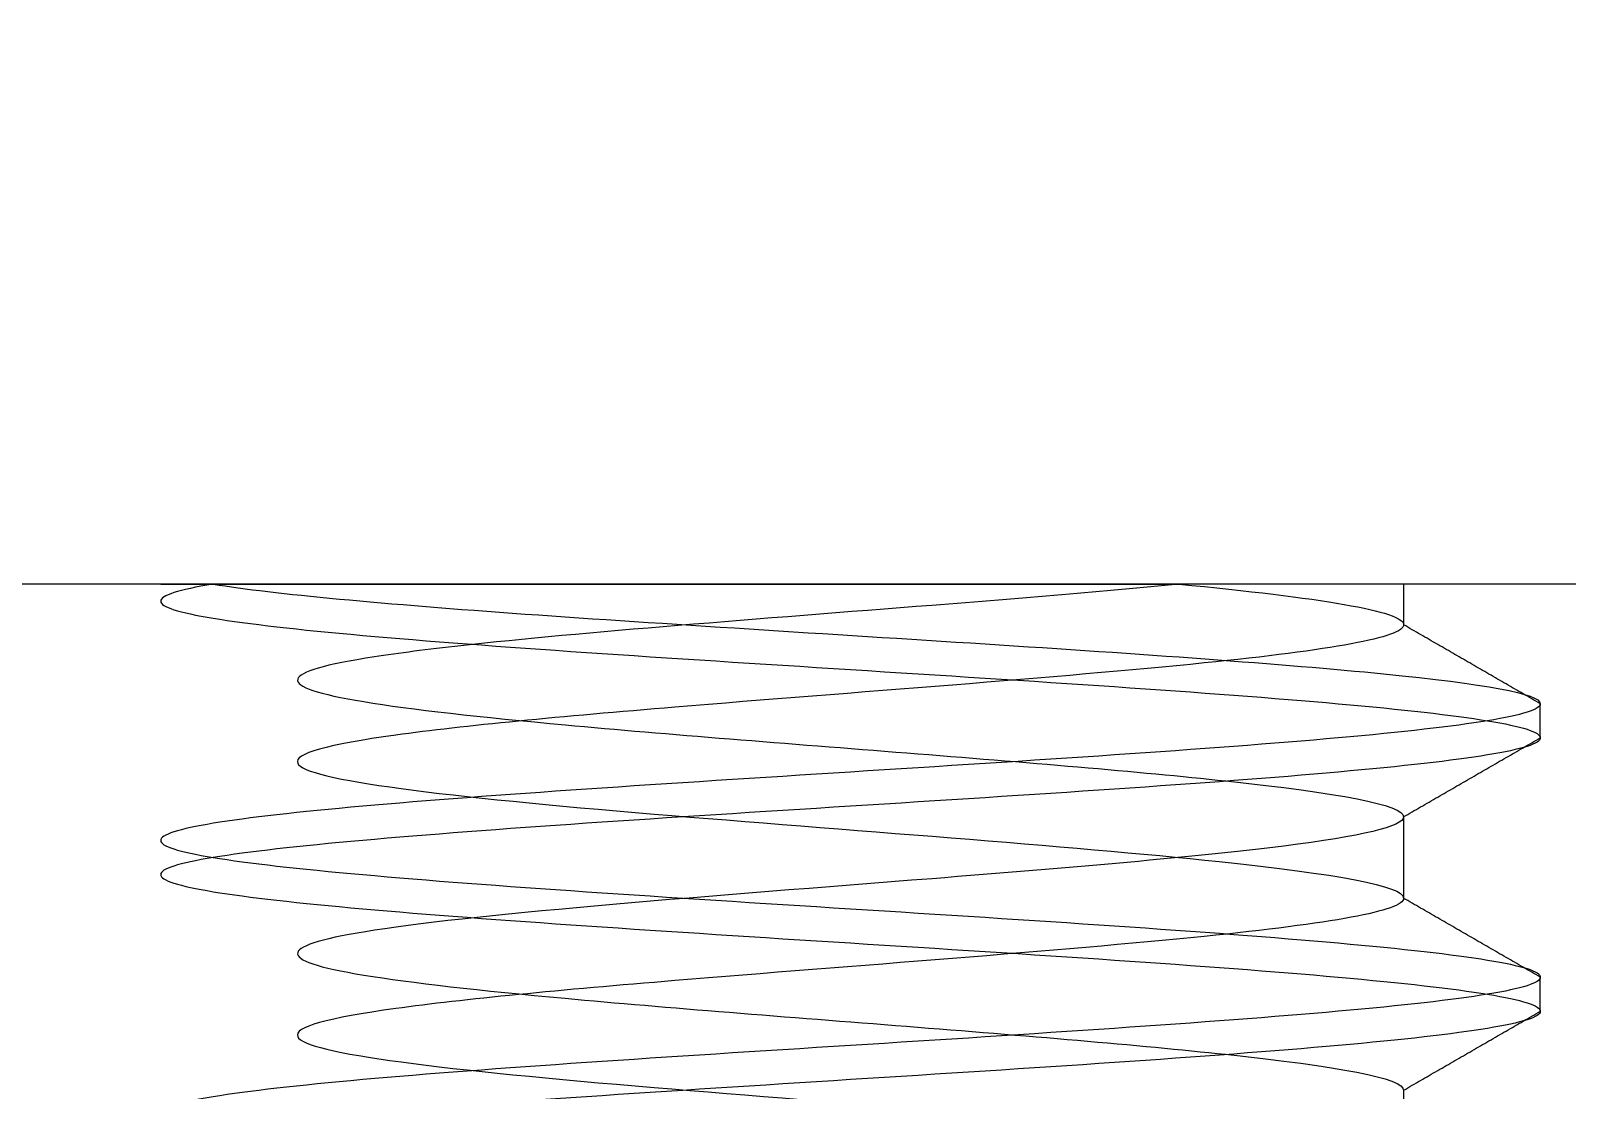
# Model space of a CAD drawing. Header units: millimetres. Extents: x -12.5 to 12.5, y -12.5 to 14.
# Drawn here: x 4.8 to 7.049, y 11.759 to 13.309 of the extents above; entities that cross this region are included whole.
import ezdxf

# ---------------------------------------------------------------- set-up
doc = ezdxf.new("R2010")
doc.units = ezdxf.units.MM
doc.layers.add('Body', color=7, linetype='CONTINUOUS')

msp = doc.modelspace()

# ---------------------------------------------------------------- linework, layer by layer
at = {"layer": 'Body'}
for p, q in [((12.5, 12.5, 40.7), (-12.5, 12.5, 40.7)), ((12.5, 12.5, 40.7), (-12.5, 12.5, 40.7)), ((12.5, 12.5), (0, 12.5)), ((12.5, 12.5), (0, 12.5)), ((6.8095, 12.5, 10), (6.8095, 12.4405, 10)), ((6.8095, 12.5, 10), (6.8095, 12.4405, 10)), ((6.8095, 12.1595, 10), (6.8095, 12.0405, 10)), ((6.8095, 12.1595, 10), (6.8095, 12.0405, 10)), ((6.8095, 11.7595, 10), (6.8095, 11.6405, 10)), ((6.8095, 11.7595, 10), (6.8095, 11.6405, 10))]:
    msp.add_line(p, q, dxfattribs=at)
msp.add_circle((0, 0), 12.5, dxfattribs=at)
msp.add_circle((0, 0), 12.5, dxfattribs=at)
for centre, radius, end in [((6, 12.5, 10), 0.8095, 0), ((6, 12.5, 10), 0.8095, 0), ((6, 12.5, 10), 0.48063, 0), ((6, 12.5, 10), 0.48063, 0), ((0, 0), 12.5, 90), ((0, 0), 12.5, 90)]:
    msp.add_arc(centre, radius, 0, end, dxfattribs=at)
for points, degree in [([(5.06734, 12.5, 9.61368), (4.96508, 12.5, 9.85778), (4.96508, 12.5, 10.1422), (5.06734, 12.5, 10.3863)], 3), ([(5.06734, 12.5, 9.61368), (4.96508, 12.5, 9.85778), (4.96508, 12.5, 10.1422), (5.06734, 12.5, 10.3863)], 3), ([(6.48065, 12.5, 9.34864), (6.68522, 12.4802, 9.49751), (6.81118, 12.4603, 9.74698), (6.8095, 12.4405, 10)], 3), ([(6.48065, 12.5, 9.34864), (6.68522, 12.4802, 9.49751), (6.81118, 12.4603, 9.74698), (6.8095, 12.4405, 10)], 3), ([(7.0095, 12.325, 10), (6.8095, 12.4405, 10)], 1), ([(7.0095, 12.325, 10), (6.8095, 12.4405, 10)], 1), ([(7.0095, 12.275, 10), (7.0095, 12.325, 10)], 1), ([(7.0095, 12.275, 10), (7.0095, 12.325, 10)], 1), ([(6.8095, 12.1595, 10), (7.0095, 12.275, 10)], 1), ([(6.8095, 12.1595, 10), (7.0095, 12.275, 10)], 1), ([(7.0095, 11.925, 10), (6.8095, 12.0405, 10)], 1), ([(7.0095, 11.925, 10), (6.8095, 12.0405, 10)], 1), ([(7.0095, 11.875, 10), (7.0095, 11.925, 10)], 1), ([(7.0095, 11.875, 10), (7.0095, 11.925, 10)], 1), ([(6.8095, 11.7595, 10), (7.0095, 11.875, 10)], 1), ([(6.8095, 11.7595, 10), (7.0095, 11.875, 10)], 1)]:
    msp.add_open_spline(points, degree=degree, dxfattribs=at)
for points, knots in [([(5.06734, 12.5, 10.3863), (5.01637, 12.4917, 10.2626), (4.99076, 12.4833, 10.1338), (4.9905, 12.475, 10), (4.98943, 12.4583, 9.73534), (5.09828, 12.4417, 9.47256), (5.28617, 12.425, 9.28618), (5.47256, 12.4083, 9.09828), (5.73535, 12.3917, 8.98943), (6, 12.375, 8.9905), (6.26466, 12.3583, 8.98943), (6.52744, 12.3417, 9.09828), (6.71382, 12.325, 9.28618), (6.90172, 12.3083, 9.47256), (7.01057, 12.2917, 9.73535), (7.0095, 12.275, 10)], [2.75446, 2.75446, 2.75446, 2.75446, 3.14795, 3.14795, 3.14795, 3.93494, 3.93494, 3.93494, 4.72193, 4.72193, 4.72193, 5.50892, 5.50892, 5.50892, 6.2959, 6.2959, 6.2959, 6.2959]), ([(5.06734, 12.5, 10.3863), (5.01637, 12.4917, 10.2626), (4.99076, 12.4833, 10.1338), (4.9905, 12.475, 10), (4.98943, 12.4583, 9.73534), (5.09828, 12.4417, 9.47256), (5.28617, 12.425, 9.28618), (5.47256, 12.4083, 9.09828), (5.73535, 12.3917, 8.98943), (6, 12.375, 8.9905), (6.26466, 12.3583, 8.98943), (6.52744, 12.3417, 9.09828), (6.71382, 12.325, 9.28618), (6.90172, 12.3083, 9.47256), (7.01057, 12.2917, 9.73535), (7.0095, 12.275, 10)], [2.75446, 2.75446, 2.75446, 2.75446, 3.14795, 3.14795, 3.14795, 3.93494, 3.93494, 3.93494, 4.72193, 4.72193, 4.72193, 5.50892, 5.50892, 5.50892, 6.2959, 6.2959, 6.2959, 6.2959]), ([(5.06734, 12.5, 10.3863), (5.21714, 12.5, 10.6643), (5.50222, 12.5, 10.8535), (5.79927, 12.5, 10.8817), (6.05346, 12.5, 10.9093), (6.30952, 12.5, 10.8197), (6.48063, 12.5, 10.6514)], [0, 0, 0, 0, 0.4992, 0.4992, 0.4992, 0.927404, 0.927404, 0.927404, 0.927404]), ([(6.48065, 12.5, 9.34864), (6.30953, 12.5, 9.18032), (6.05348, 12.5, 9.09073), (5.79928, 12.5, 9.11828), (5.50222, 12.5, 9.14647), (5.21714, 12.5, 9.33566), (5.06734, 12.5, 9.61368)], [0.0725902, 0.0725902, 0.0725902, 0.0725902, 0.5008, 0.5008, 0.5008, 1, 1, 1, 1]), ([(5.06734, 12.5, 10.3863), (5.21714, 12.5, 10.6643), (5.50222, 12.5, 10.8535), (5.79927, 12.5, 10.8817), (6.05346, 12.5, 10.9093), (6.30952, 12.5, 10.8197), (6.48063, 12.5, 10.6514)], [0, 0, 0, 0, 0.4992, 0.4992, 0.4992, 0.927404, 0.927404, 0.927404, 0.927404]), ([(5.06734, 12.5, 9.61368), (5.15532, 12.4854, 9.39961), (5.31971, 12.4708, 9.21824), (5.52412, 12.4562, 9.1097), (5.72794, 12.4417, 9.00004), (5.97008, 12.4271, 8.96412), (6.19694, 12.4125, 9.0099), (6.42406, 12.3979, 9.05442), (6.63402, 12.3833, 9.18027), (6.78035, 12.3687, 9.35958), (6.92767, 12.3542, 9.53808), (7.01014, 12.3396, 9.76856), (7.0095, 12.325, 10)], [3.54145, 3.54145, 3.54145, 3.54145, 4.23006, 4.23006, 4.23006, 4.91868, 4.91868, 4.91868, 5.60729, 5.60729, 5.60729, 6.2959, 6.2959, 6.2959, 6.2959]), ([(5.06734, 12.5, 9.61368), (5.15532, 12.4854, 9.39961), (5.31971, 12.4708, 9.21824), (5.52412, 12.4562, 9.1097), (5.72794, 12.4417, 9.00004), (5.97008, 12.4271, 8.96412), (6.19694, 12.4125, 9.0099), (6.42406, 12.3979, 9.05442), (6.63402, 12.3833, 9.18027), (6.78035, 12.3687, 9.35958), (6.92767, 12.3542, 9.53808), (7.01014, 12.3396, 9.76856), (7.0095, 12.325, 10)], [3.54145, 3.54145, 3.54145, 3.54145, 4.23006, 4.23006, 4.23006, 4.91868, 4.91868, 4.91868, 5.60729, 5.60729, 5.60729, 6.2959, 6.2959, 6.2959, 6.2959]), ([(6.48065, 12.5, 9.34864), (6.30953, 12.5, 9.18032), (6.05348, 12.5, 9.09073), (5.79928, 12.5, 9.11828), (5.50222, 12.5, 9.14647), (5.21714, 12.5, 9.33566), (5.06734, 12.5, 9.61368)], [0.0725902, 0.0725902, 0.0725902, 0.0725902, 0.5008, 0.5008, 0.5008, 1, 1, 1, 1]), ([(6.48063, 12.5, 10.6514), (6.37238, 12.4896, 10.7306), (6.25194, 12.4793, 10.7804), (6.11932, 12.4689, 10.8007), (5.87089, 12.4492, 10.8393), (5.6073, 12.4295, 10.753), (5.42995, 12.4098, 10.5747), (5.38076, 12.4044, 10.5259), (5.33851, 12.3989, 10.4717), (5.30319, 12.3935, 10.412), (5.15914, 12.3717, 10.1731), (5.15312, 12.3498, 9.85927), (5.28789, 12.328, 9.61504), (5.35623, 12.3167, 9.48824), (5.45921, 12.3053, 9.38041), (5.58274, 12.294, 9.30633), (5.73142, 12.2804, 9.21642), (5.90972, 12.2667, 9.1766), (6.0825, 12.253, 9.19472), (6.25537, 12.2394, 9.21201), (6.42189, 12.2257, 9.28715), (6.54925, 12.2121, 9.40534), (6.71378, 12.1945, 9.55589), (6.81054, 12.177, 9.77699), (6.8095, 12.1595, 10)], [0.00000176, 0.00000176, 0.00000176, 0.00000176, 0.0912174, 0.0912174, 0.0912174, 0.264975, 0.264975, 0.264975, 0.31276, 0.31276, 0.31276, 0.505267, 0.505267, 0.505267, 0.60507, 0.60507, 0.60507, 0.725386, 0.725386, 0.725386, 0.845702, 0.845702, 0.845702, 1, 1, 1, 1]), ([(6.48063, 12.5, 10.6514), (6.37238, 12.4896, 10.7306), (6.25194, 12.4793, 10.7804), (6.11932, 12.4689, 10.8007), (5.87089, 12.4492, 10.8393), (5.6073, 12.4295, 10.753), (5.42995, 12.4098, 10.5747), (5.38076, 12.4044, 10.5259), (5.33851, 12.3989, 10.4717), (5.30319, 12.3935, 10.412), (5.15914, 12.3717, 10.1731), (5.15312, 12.3498, 9.85927), (5.28789, 12.328, 9.61504), (5.35623, 12.3167, 9.48824), (5.45921, 12.3053, 9.38041), (5.58274, 12.294, 9.30633), (5.73142, 12.2804, 9.21642), (5.90972, 12.2667, 9.1766), (6.0825, 12.253, 9.19472), (6.25537, 12.2394, 9.21201), (6.42189, 12.2257, 9.28715), (6.54925, 12.2121, 9.40534), (6.71378, 12.1945, 9.55589), (6.81054, 12.177, 9.77699), (6.8095, 12.1595, 10)], [0.00000176, 0.00000176, 0.00000176, 0.00000176, 0.0912174, 0.0912174, 0.0912174, 0.264975, 0.264975, 0.264975, 0.31276, 0.31276, 0.31276, 0.505267, 0.505267, 0.505267, 0.60507, 0.60507, 0.60507, 0.725386, 0.725386, 0.725386, 0.845702, 0.845702, 0.845702, 1, 1, 1, 1]), ([(6.8095, 12.4405, 10), (6.81081, 12.4219, 10.2372), (6.7008, 12.4032, 10.4718), (6.5176, 12.3846, 10.6224), (6.30734, 12.3631, 10.8003), (6.00354, 12.3415, 10.8572), (5.74313, 12.3199, 10.7677), (5.57859, 12.3063, 10.713), (5.43285, 12.2927, 10.6036), (5.33449, 12.279, 10.4609), (5.23547, 12.2654, 10.3186), (5.1843, 12.2518, 10.1437), (5.19104, 12.2381, 9.97042), (5.19876, 12.2133, 9.65232), (5.41376, 12.1884, 9.35256), (5.71258, 12.1636, 9.24324), (5.98856, 12.1404, 9.1352), (6.32078, 12.1172, 9.19681), (6.53966, 12.094, 9.39663), (6.70987, 12.0762, 9.54737), (6.81062, 12.0583, 9.77263), (6.8095, 12.0405, 10)], [0, 0, 0, 0, 0.13962, 0.13962, 0.13962, 0.301428, 0.301428, 0.301428, 0.403619, 0.403619, 0.403619, 0.505811, 0.505811, 0.505811, 0.692209, 0.692209, 0.692209, 0.866113, 0.866113, 0.866113, 1, 1, 1, 1]), ([(6.8095, 12.4405, 10), (6.81081, 12.4219, 10.2372), (6.7008, 12.4032, 10.4718), (6.5176, 12.3846, 10.6224), (6.30734, 12.3631, 10.8003), (6.00354, 12.3415, 10.8572), (5.74313, 12.3199, 10.7677), (5.57859, 12.3063, 10.713), (5.43285, 12.2927, 10.6036), (5.33449, 12.279, 10.4609), (5.23547, 12.2654, 10.3186), (5.1843, 12.2518, 10.1437), (5.19104, 12.2381, 9.97042), (5.19876, 12.2133, 9.65232), (5.41376, 12.1884, 9.35256), (5.71258, 12.1636, 9.24324), (5.98856, 12.1404, 9.1352), (6.32078, 12.1172, 9.19681), (6.53966, 12.094, 9.39663), (6.70987, 12.0762, 9.54737), (6.81062, 12.0583, 9.77263), (6.8095, 12.0405, 10)], [0, 0, 0, 0, 0.13962, 0.13962, 0.13962, 0.301428, 0.301428, 0.301428, 0.403619, 0.403619, 0.403619, 0.505811, 0.505811, 0.505811, 0.692209, 0.692209, 0.692209, 0.866113, 0.866113, 0.866113, 1, 1, 1, 1]), ([(7.0095, 12.325, 10), (7.01058, 12.3083, 10.2647), (6.90172, 12.2917, 10.5274), (6.71382, 12.275, 10.7138), (6.52744, 12.2583, 10.9017), (6.26466, 12.2417, 11.0106), (6, 12.225, 11.0095), (5.73535, 12.2083, 11.0106), (5.47256, 12.1917, 10.9017), (5.28617, 12.175, 10.7138), (5.09828, 12.1583, 10.5274), (4.98943, 12.1417, 10.2647), (4.9905, 12.125, 10), (4.98943, 12.1083, 9.73534), (5.09828, 12.0917, 9.47256), (5.28617, 12.075, 9.28617), (5.47256, 12.0583, 9.09828), (5.73535, 12.0417, 8.98943), (6, 12.025, 8.9905), (6.26466, 12.0083, 8.98943), (6.52744, 11.9917, 9.09828), (6.71382, 11.975, 9.28617), (6.90172, 11.9583, 9.47256), (7.01058, 11.9417, 9.73535), (7.0095, 11.925, 10)], [0, 0, 0, 0, 0.786988, 0.786988, 0.786988, 1.57398, 1.57398, 1.57398, 2.36096, 2.36096, 2.36096, 3.14795, 3.14795, 3.14795, 3.93494, 3.93494, 3.93494, 4.72193, 4.72193, 4.72193, 5.50892, 5.50892, 5.50892, 6.2959, 6.2959, 6.2959, 6.2959]), ([(7.0095, 12.325, 10), (7.01058, 12.3083, 10.2647), (6.90172, 12.2917, 10.5274), (6.71382, 12.275, 10.7138), (6.52744, 12.2583, 10.9017), (6.26466, 12.2417, 11.0106), (6, 12.225, 11.0095), (5.73535, 12.2083, 11.0106), (5.47256, 12.1917, 10.9017), (5.28617, 12.175, 10.7138), (5.09828, 12.1583, 10.5274), (4.98943, 12.1417, 10.2647), (4.9905, 12.125, 10), (4.98943, 12.1083, 9.73534), (5.09828, 12.0917, 9.47256), (5.28617, 12.075, 9.28617), (5.47256, 12.0583, 9.09828), (5.73535, 12.0417, 8.98943), (6, 12.025, 8.9905), (6.26466, 12.0083, 8.98943), (6.52744, 11.9917, 9.09828), (6.71382, 11.975, 9.28617), (6.90172, 11.9583, 9.47256), (7.01058, 11.9417, 9.73535), (7.0095, 11.925, 10)], [0, 0, 0, 0, 0.786988, 0.786988, 0.786988, 1.57398, 1.57398, 1.57398, 2.36096, 2.36096, 2.36096, 3.14795, 3.14795, 3.14795, 3.93494, 3.93494, 3.93494, 4.72193, 4.72193, 4.72193, 5.50892, 5.50892, 5.50892, 6.2959, 6.2959, 6.2959, 6.2959]), ([(7.0095, 12.275, 10), (7.01058, 12.2583, 10.2647), (6.90172, 12.2417, 10.5274), (6.71382, 12.225, 10.7138), (6.52744, 12.2083, 10.9017), (6.26466, 12.1917, 11.0106), (6, 12.175, 11.0095), (5.73535, 12.1583, 11.0106), (5.47256, 12.1417, 10.9017), (5.28617, 12.125, 10.7138), (5.09828, 12.1083, 10.5274), (4.98943, 12.0917, 10.2647), (4.9905, 12.075, 10), (4.98943, 12.0583, 9.73534), (5.09828, 12.0417, 9.47256), (5.28617, 12.025, 9.28617), (5.47256, 12.0083, 9.09828), (5.73535, 11.9917, 8.98943), (6, 11.975, 8.9905), (6.26466, 11.9583, 8.98943), (6.52744, 11.9417, 9.09828), (6.71382, 11.925, 9.28617), (6.90172, 11.9083, 9.47256), (7.01058, 11.8917, 9.73535), (7.0095, 11.875, 10)], [0, 0, 0, 0, 0.786988, 0.786988, 0.786988, 1.57398, 1.57398, 1.57398, 2.36096, 2.36096, 2.36096, 3.14795, 3.14795, 3.14795, 3.93494, 3.93494, 3.93494, 4.72193, 4.72193, 4.72193, 5.50892, 5.50892, 5.50892, 6.2959, 6.2959, 6.2959, 6.2959]), ([(7.0095, 12.275, 10), (7.01058, 12.2583, 10.2647), (6.90172, 12.2417, 10.5274), (6.71382, 12.225, 10.7138), (6.52744, 12.2083, 10.9017), (6.26466, 12.1917, 11.0106), (6, 12.175, 11.0095), (5.73535, 12.1583, 11.0106), (5.47256, 12.1417, 10.9017), (5.28617, 12.125, 10.7138), (5.09828, 12.1083, 10.5274), (4.98943, 12.0917, 10.2647), (4.9905, 12.075, 10), (4.98943, 12.0583, 9.73534), (5.09828, 12.0417, 9.47256), (5.28617, 12.025, 9.28617), (5.47256, 12.0083, 9.09828), (5.73535, 11.9917, 8.98943), (6, 11.975, 8.9905), (6.26466, 11.9583, 8.98943), (6.52744, 11.9417, 9.09828), (6.71382, 11.925, 9.28617), (6.90172, 11.9083, 9.47256), (7.01058, 11.8917, 9.73535), (7.0095, 11.875, 10)], [0, 0, 0, 0, 0.786988, 0.786988, 0.786988, 1.57398, 1.57398, 1.57398, 2.36096, 2.36096, 2.36096, 3.14795, 3.14795, 3.14795, 3.93494, 3.93494, 3.93494, 4.72193, 4.72193, 4.72193, 5.50892, 5.50892, 5.50892, 6.2959, 6.2959, 6.2959, 6.2959]), ([(6.8095, 12.1595, 10), (6.80996, 12.1453, 10.1811), (6.7471, 12.1311, 10.3615), (6.63418, 12.1168, 10.5031), (6.50846, 12.1009, 10.6627), (6.32042, 12.0849, 10.7714), (6.11933, 12.069, 10.8007), (5.80154, 12.0438, 10.8522), (5.46352, 12.0187, 10.6912), (5.30321, 11.9935, 10.412), (5.15915, 11.9717, 10.1732), (5.15311, 11.9498, 9.85932), (5.28787, 11.928, 9.61509), (5.35614, 11.9167, 9.48838), (5.45901, 11.9054, 9.38061), (5.58241, 11.894, 9.30652), (5.73099, 11.8804, 9.21658), (5.90917, 11.8667, 9.17668), (6.0819, 11.8531, 9.19465), (6.25471, 11.8394, 9.21182), (6.42122, 11.8258, 9.28678), (6.54865, 11.8121, 9.40479), (6.71353, 11.7946, 9.55535), (6.81054, 11.7771, 9.77672), (6.8095, 11.7595, 10)], [0, 0, 0, 0, 0.10675, 0.10675, 0.10675, 0.226483, 0.226483, 0.226483, 0.415045, 0.415045, 0.415045, 0.578895, 0.578895, 0.578895, 0.663778, 0.663778, 0.663778, 0.766143, 0.766143, 0.766143, 0.868508, 0.868508, 0.868508, 1, 1, 1, 1]), ([(6.8095, 12.1595, 10), (6.80996, 12.1453, 10.1811), (6.7471, 12.1311, 10.3615), (6.63418, 12.1168, 10.5031), (6.50846, 12.1009, 10.6627), (6.32042, 12.0849, 10.7714), (6.11933, 12.069, 10.8007), (5.80154, 12.0438, 10.8522), (5.46352, 12.0187, 10.6912), (5.30321, 11.9935, 10.412), (5.15915, 11.9717, 10.1732), (5.15311, 11.9498, 9.85932), (5.28787, 11.928, 9.61509), (5.35614, 11.9167, 9.48838), (5.45901, 11.9054, 9.38061), (5.58241, 11.894, 9.30652), (5.73099, 11.8804, 9.21658), (5.90917, 11.8667, 9.17668), (6.0819, 11.8531, 9.19465), (6.25471, 11.8394, 9.21182), (6.42122, 11.8258, 9.28678), (6.54865, 11.8121, 9.40479), (6.71353, 11.7946, 9.55535), (6.81054, 11.7771, 9.77672), (6.8095, 11.7595, 10)], [0, 0, 0, 0, 0.10675, 0.10675, 0.10675, 0.226483, 0.226483, 0.226483, 0.415045, 0.415045, 0.415045, 0.578895, 0.578895, 0.578895, 0.663778, 0.663778, 0.663778, 0.766143, 0.766143, 0.766143, 0.868508, 0.868508, 0.868508, 1, 1, 1, 1]), ([(6.8095, 12.0405, 10), (6.81081, 12.0219, 10.2372), (6.7008, 12.0032, 10.4718), (6.5176, 11.9846, 10.6224), (6.30734, 11.9631, 10.8003), (6.00354, 11.9415, 10.8572), (5.74313, 11.9199, 10.7677), (5.57859, 11.9063, 10.713), (5.43285, 11.8927, 10.6036), (5.33449, 11.879, 10.4609), (5.23547, 11.8654, 10.3186), (5.18431, 11.8518, 10.1437), (5.19104, 11.8381, 9.97042), (5.19876, 11.8133, 9.65234), (5.41373, 11.7884, 9.35259), (5.71253, 11.7636, 9.24326), (5.98849, 11.7404, 9.1352), (6.32071, 11.7172, 9.19679), (6.5396, 11.694, 9.39657), (6.70985, 11.6762, 9.54732), (6.81062, 11.6583, 9.77261), (6.8095, 11.6405, 10)], [0, 0, 0, 0, 0.139619, 0.139619, 0.139619, 0.301427, 0.301427, 0.301427, 0.403617, 0.403617, 0.403617, 0.505808, 0.505808, 0.505808, 0.692196, 0.692196, 0.692196, 0.866094, 0.866094, 0.866094, 1, 1, 1, 1]), ([(6.8095, 12.0405, 10), (6.81081, 12.0219, 10.2372), (6.7008, 12.0032, 10.4718), (6.5176, 11.9846, 10.6224), (6.30734, 11.9631, 10.8003), (6.00354, 11.9415, 10.8572), (5.74313, 11.9199, 10.7677), (5.57859, 11.9063, 10.713), (5.43285, 11.8927, 10.6036), (5.33449, 11.879, 10.4609), (5.23547, 11.8654, 10.3186), (5.18431, 11.8518, 10.1437), (5.19104, 11.8381, 9.97042), (5.19876, 11.8133, 9.65234), (5.41373, 11.7884, 9.35259), (5.71253, 11.7636, 9.24326), (5.98849, 11.7404, 9.1352), (6.32071, 11.7172, 9.19679), (6.5396, 11.694, 9.39657), (6.70985, 11.6762, 9.54732), (6.81062, 11.6583, 9.77261), (6.8095, 11.6405, 10)], [0, 0, 0, 0, 0.139619, 0.139619, 0.139619, 0.301427, 0.301427, 0.301427, 0.403617, 0.403617, 0.403617, 0.505808, 0.505808, 0.505808, 0.692196, 0.692196, 0.692196, 0.866094, 0.866094, 0.866094, 1, 1, 1, 1]), ([(7.0095, 11.925, 10), (7.01058, 11.9083, 10.2647), (6.90172, 11.8917, 10.5274), (6.71382, 11.875, 10.7138), (6.52744, 11.8583, 10.9017), (6.26466, 11.8417, 11.0106), (6, 11.825, 11.0095), (5.73535, 11.8083, 11.0106), (5.47256, 11.7917, 10.9017), (5.28617, 11.775, 10.7138), (5.09828, 11.7583, 10.5274), (4.98943, 11.7417, 10.2647), (4.9905, 11.725, 10), (4.98943, 11.7083, 9.73534), (5.09828, 11.6917, 9.47256), (5.28617, 11.675, 9.28617), (5.47255, 11.6583, 9.09828), (5.73535, 11.6417, 8.98943), (6, 11.625, 8.9905), (6.26466, 11.6083, 8.98943), (6.52744, 11.5917, 9.09828), (6.71383, 11.575, 9.28617), (6.90172, 11.5583, 9.47256), (7.01058, 11.5417, 9.73534), (7.0095, 11.525, 10)], [0, 0, 0, 0, 0.786988, 0.786988, 0.786988, 1.57398, 1.57398, 1.57398, 2.36096, 2.36096, 2.36096, 3.14795, 3.14795, 3.14795, 3.93494, 3.93494, 3.93494, 4.72193, 4.72193, 4.72193, 5.50892, 5.50892, 5.50892, 6.2959, 6.2959, 6.2959, 6.2959]), ([(7.0095, 11.925, 10), (7.01058, 11.9083, 10.2647), (6.90172, 11.8917, 10.5274), (6.71382, 11.875, 10.7138), (6.52744, 11.8583, 10.9017), (6.26466, 11.8417, 11.0106), (6, 11.825, 11.0095), (5.73535, 11.8083, 11.0106), (5.47256, 11.7917, 10.9017), (5.28617, 11.775, 10.7138), (5.09828, 11.7583, 10.5274), (4.98943, 11.7417, 10.2647), (4.9905, 11.725, 10), (4.98943, 11.7083, 9.73534), (5.09828, 11.6917, 9.47256), (5.28617, 11.675, 9.28617), (5.47255, 11.6583, 9.09828), (5.73535, 11.6417, 8.98943), (6, 11.625, 8.9905), (6.26466, 11.6083, 8.98943), (6.52744, 11.5917, 9.09828), (6.71383, 11.575, 9.28617), (6.90172, 11.5583, 9.47256), (7.01058, 11.5417, 9.73534), (7.0095, 11.525, 10)], [0, 0, 0, 0, 0.786988, 0.786988, 0.786988, 1.57398, 1.57398, 1.57398, 2.36096, 2.36096, 2.36096, 3.14795, 3.14795, 3.14795, 3.93494, 3.93494, 3.93494, 4.72193, 4.72193, 4.72193, 5.50892, 5.50892, 5.50892, 6.2959, 6.2959, 6.2959, 6.2959]), ([(7.0095, 11.875, 10), (7.01058, 11.8583, 10.2647), (6.90172, 11.8417, 10.5274), (6.71382, 11.825, 10.7138), (6.52744, 11.8083, 10.9017), (6.26466, 11.7917, 11.0106), (6, 11.775, 11.0095), (5.73535, 11.7583, 11.0106), (5.47256, 11.7417, 10.9017), (5.28617, 11.725, 10.7138), (5.09828, 11.7083, 10.5274), (4.98943, 11.6917, 10.2647), (4.9905, 11.675, 10), (4.98943, 11.6583, 9.73534), (5.09828, 11.6417, 9.47256), (5.28617, 11.625, 9.28617), (5.47256, 11.6083, 9.09828), (5.73535, 11.5917, 8.98943), (6, 11.575, 8.9905), (6.26466, 11.5583, 8.98943), (6.52744, 11.5417, 9.09828), (6.71382, 11.525, 9.28617), (6.90172, 11.5083, 9.47256), (7.01058, 11.4917, 9.73535), (7.0095, 11.475, 10)], [0, 0, 0, 0, 0.786988, 0.786988, 0.786988, 1.57398, 1.57398, 1.57398, 2.36096, 2.36096, 2.36096, 3.14795, 3.14795, 3.14795, 3.93494, 3.93494, 3.93494, 4.72193, 4.72193, 4.72193, 5.50892, 5.50892, 5.50892, 6.2959, 6.2959, 6.2959, 6.2959]), ([(7.0095, 11.875, 10), (7.01058, 11.8583, 10.2647), (6.90172, 11.8417, 10.5274), (6.71382, 11.825, 10.7138), (6.52744, 11.8083, 10.9017), (6.26466, 11.7917, 11.0106), (6, 11.775, 11.0095), (5.73535, 11.7583, 11.0106), (5.47256, 11.7417, 10.9017), (5.28617, 11.725, 10.7138), (5.09828, 11.7083, 10.5274), (4.98943, 11.6917, 10.2647), (4.9905, 11.675, 10), (4.98943, 11.6583, 9.73534), (5.09828, 11.6417, 9.47256), (5.28617, 11.625, 9.28617), (5.47256, 11.6083, 9.09828), (5.73535, 11.5917, 8.98943), (6, 11.575, 8.9905), (6.26466, 11.5583, 8.98943), (6.52744, 11.5417, 9.09828), (6.71382, 11.525, 9.28617), (6.90172, 11.5083, 9.47256), (7.01058, 11.4917, 9.73535), (7.0095, 11.475, 10)], [0, 0, 0, 0, 0.786988, 0.786988, 0.786988, 1.57398, 1.57398, 1.57398, 2.36096, 2.36096, 2.36096, 3.14795, 3.14795, 3.14795, 3.93494, 3.93494, 3.93494, 4.72193, 4.72193, 4.72193, 5.50892, 5.50892, 5.50892, 6.2959, 6.2959, 6.2959, 6.2959])]:
    msp.add_open_spline(points, degree=3, knots=knots, dxfattribs=at)

doc.saveas('drawing.dxf')
